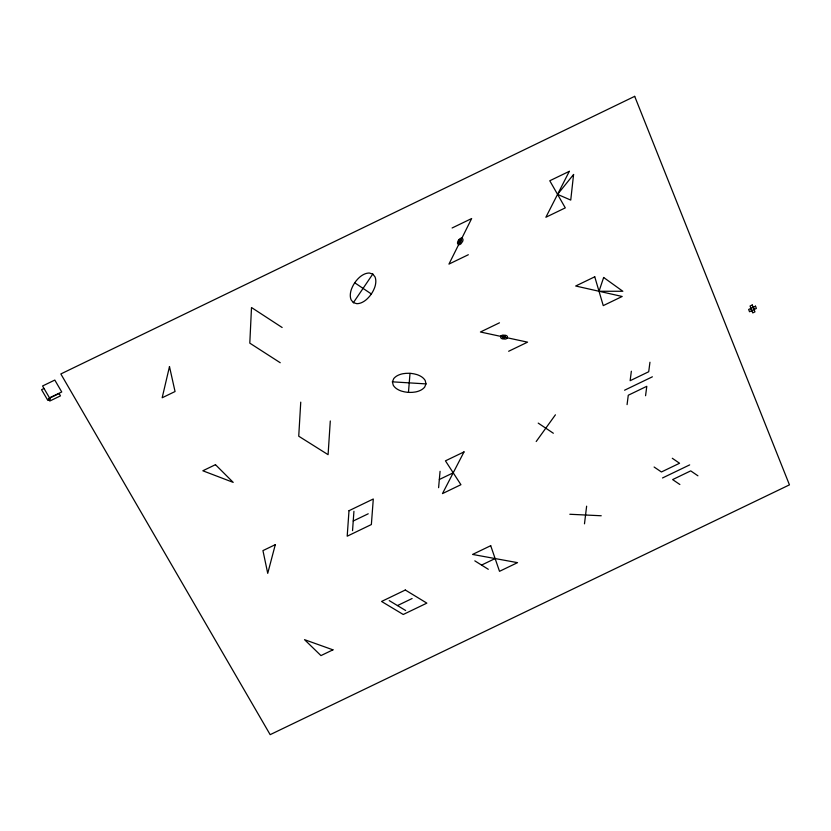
<?xml version="1.0" encoding="UTF-8"?>
<svg xmlns="http://www.w3.org/2000/svg" width="831" height="831" viewBox="0 0 831 831"><rect width="100%" height="100%" fill="white"/><g stroke="black" fill="none" stroke-linecap="round" stroke-linejoin="round"><path stroke-width="1.25" d="M300.749 402.142L298.734 436.213L328.089 454.671L330.291 420.974M352.541 530.666L353.933 511.314M408.468 392.367L410.015 373.337M438.602 487.672L440.066 471.312M584.484 523.821L586.634 506.172M627.073 404.624L628.278 395.234L646.798 386.311L645.562 395.722M631.352 371.218L630.137 380.702L648.71 371.748L649.956 362.243M392.409 381.834L393.769 378.562A12.33 12.008 -18.7 0 1 397.883 375.383A19.279 18.749 -19.1 0 1 403.191 373.69A29.064 28.202 -18.9 0 1 416.705 374.542A19.269 18.729 -20.1 0 1 421.67 376.869A12.309 11.977 -21.4 0 1 425.202 380.515L426.002 383.901L424.641 387.153A12.33 12.018 -22.2 0 1 420.538 390.31A19.352 18.884 -22 0 1 415.261 392.003A29.293 28.659 -22.5 0 1 401.789 391.183A19.362 18.905 -20.8 0 1 396.813 388.866A12.351 12.05 -19.3 0 1 393.25 385.231L392.409 381.834L426.002 383.901M353.372 302.671L372.787 274.053L369.244 273.015A12.652 12.61 10 0 0 364.051 274.282A19.778 19.695 -2.2 0 0 359.324 277.481A29.802 29.636 -13.7 0 0 351.523 289.001A19.767 19.674 -0.6 0 0 350.318 294.548A12.642 12.569 7.4 0 0 351.098 299.804L353.372 302.671L356.894 303.689A12.673 12.6 16 0 0 362.067 302.422A19.902 19.778 23.9 0 0 366.772 299.243A30.186 29.968 32.3 0 0 374.563 287.786A19.913 19.809 27.6 0 0 375.789 282.239A12.683 12.642 24.4 0 0 375.051 276.962L372.787 274.053M536.203 441.51L555.42 414.814M44.001 388.493L41.55 389.677L47.876 400.438L50.317 399.254L42.558 385.989L54.804 380.068L61.743 391.972L49.538 397.872M452.116 227.985L471.644 218.543L448.948 264.102L468.331 254.733M499.473 322.812L480.432 332.005L527.56 342.154L508.645 351.274M353.237 521.006L368.226 513.787M439.329 479.508L453.207 472.818M624.569 390.217L652.387 376.807M397.467 605.57L412.103 598.528M481.565 565.08L495.12 558.557M662.504 477.97L689.678 464.893M569.827 514.264L601.228 515.76M389.23 600.605L405.663 610.515M474.813 560.852L488.296 569.297M280.234 362.731L249.799 343.141L251.502 307.522L282.145 327.507M538.218 423.114L553.342 433.242M354.733 282.779L371.343 293.977M654.111 467.022L661.424 471.977L679.561 463.251L672.289 458.265M679.872 484.504L672.632 479.591L690.717 470.876L697.926 475.81M750.829 308.415L751.723 310.68M753.312 307.221L754.195 309.485M348.999 510.712L347.192 536.203L371.364 524.548L373.296 498.995L348.999 510.712M573.587 174.479L570.741 200.084L557.559 194.371L573.587 174.479M169.482 366.596L162.17 397.769L175.05 391.536L169.482 366.596M458.941 241.468L458.868 242.725L460.104 243.036L461.641 240.097L460.395 239.785L458.941 241.468M275.3 544.658L267.727 573.348L262.949 550.61L275.3 544.658M603.649 277.481L599.016 291.265L622.835 291.265L603.649 277.481M500.823 336.15L500.688 337.583A2.649 2.555 -44.2 0 0 501.415 338.373A4.145 4.01 -44.5 0 0 502.464 338.882L505.31 339.069A4.145 4.01 -44.6 0 0 506.432 338.716A2.638 2.555 -44.4 0 0 507.315 338.03L507.461 336.597A2.638 2.555 -44.1 0 0 506.733 335.807A4.134 3.999 -43.8 0 0 505.684 335.309L502.838 335.111A4.134 3.999 -43.7 0 0 501.706 335.475A2.638 2.555 -43.9 0 0 500.823 336.15M502.329 336.586C504.085 341.302 508.292 334 502.329 336.586M569.318 171.321L545.884 217.255L565.288 207.875L549.779 180.763L569.318 171.321M464.02 451.898L442.476 493.593L460.925 484.702L445.447 460.852L464.02 451.898M458.515 240.19L457.808 241.53A4.269 4.176 -68 0 0 457.528 242.725A2.722 2.67 -68.2 0 0 457.673 243.857L458.878 244.709A2.722 2.67 -68.6 0 0 459.979 244.439A4.269 4.186 -69.1 0 0 460.987 243.753L462.69 241.291A4.269 4.186 -69.3 0 0 462.971 240.097A2.732 2.67 -69.1 0 0 462.836 238.954L461.631 238.102A2.732 2.67 -68.6 0 0 460.519 238.372A4.269 4.176 -68.1 0 0 459.512 239.058L458.515 240.19M634.687 96.344L60.84 373.95L270.158 734.656L789.45 484.857L634.687 96.344M59.084 393.499L48.395 398.662L49.787 401.03L60.466 395.868L59.084 393.499M594.747 276.806L575.686 286.009L622.18 296.48L603.254 305.621L594.747 276.806M215.468 464.674L202.826 470.782L233.199 482.375L215.468 464.674M752.263 304.987L750.071 306.037L752.761 312.913L754.943 311.864L752.263 304.987M755.504 306.172L748.648 309.475L749.531 311.739L756.376 308.436L755.504 306.172M490.706 545.697L472.569 554.433L517.526 562.649L499.514 571.323L490.706 545.697M405.31 590.02L381.574 601.457L403.243 614.493L426.854 603.129L405.31 590.02M332.951 649.832L320.953 655.597L304.52 639.662L332.951 649.832"/></g></svg>
